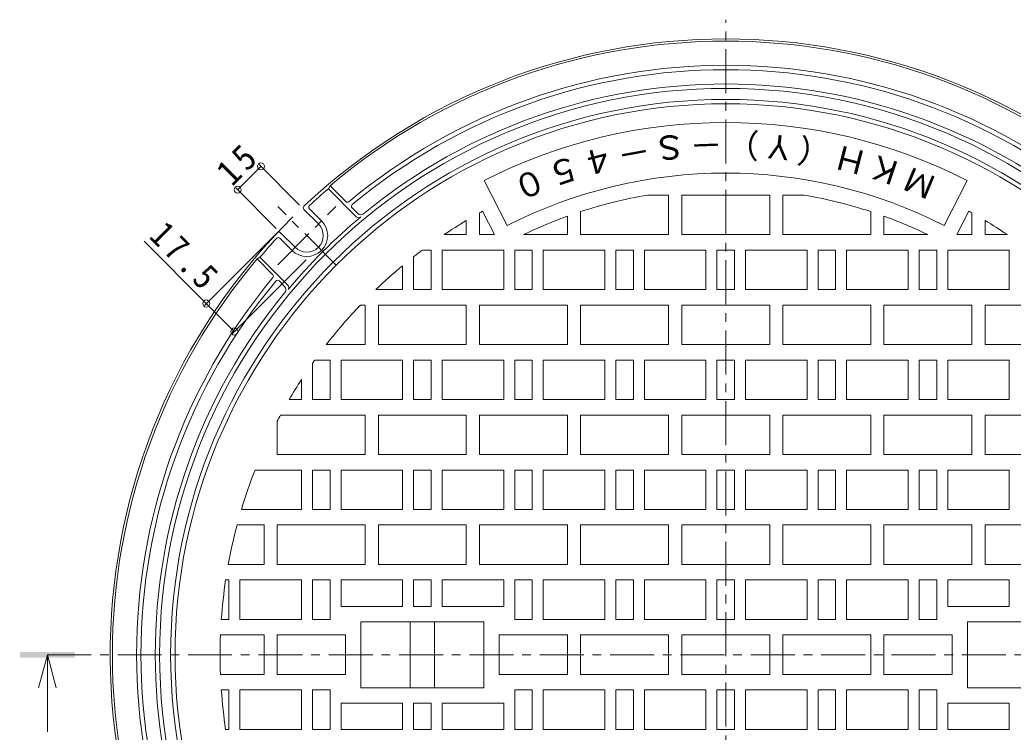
# Model space of a CAD drawing. Units: millimetres, scale not verified. Extents: x -623 to 760, y -541 to 560.
# Drawn here: x -622.6 to -170.8, y 235.8 to 559.6 of the extents above; entities that cross this region are included whole.
import ezdxf
from ezdxf.enums import TextEntityAlignment as Align

# ---------------------------------------------------------------- set-up
doc = ezdxf.new("R2010")
doc.units = ezdxf.units.MM
doc.header["$LTSCALE"] = 4
doc.header["$PDMODE"] = 32
doc.header["$PDSIZE"] = 3.2
doc.linetypes.add('CHAIN1', pattern=[8, 5, -1, 1, -1])
for name, color, linetype, lineweight in [('0-1_躯体', 2, 'Continuous', 9), ('0-2_仕上', 3, 'Continuous', 9), ('0-4_その他', 7, 'Continuous', 9), ('0-5_寸法', 7, 'Continuous', 9)]:
    doc.layers.add(name, color=color, linetype=linetype, lineweight=lineweight)
doc.styles.add('ＭＳ ゴシック', font='')
doc.styles.get('ＭＳ ゴシック').set_extended_font_data('MS Gothic')

msp = doc.modelspace()

# ---------------------------------------------------------------- linework, layer by layer
at = {"layer": '0-1_躯体'}
for p, q in [((-482.306, 482.821), (-481.513, 484.15)), ((-481.513, 484.15), (-474.353, 476.989)), ((-482.306, 482.821), (-469.585, 470.1)), ((-493.437, 473.445), (-486.811, 466.819)), ((-490.913, 473.75), (-485.396, 468.234)), ((-471.512, 474.148), (-468.958, 471.595)), ((-504.043, 462.839), (-497.417, 456.213)), ((-504.348, 460.315), (-498.831, 454.799)), ((-513.419, 451.708), (-514.747, 450.916)), ((-514.747, 450.916), (-507.587, 443.755)), ((-513.419, 451.708), (-500.697, 438.987)), ((-504.747, 440.915), (-502.193, 438.362))]:
    msp.add_line(p, q, dxfattribs=at)
at = {"layer": '0-1_躯体', "linetype": 'CHAIN1'}
for p, q in [((-505.328, 448.302), (-478.9, 474.73)), ((-478.9, 448.302), (-505.328, 474.73))]:
    msp.add_line(p, q, dxfattribs=at)
at = {"layer": '0-1_躯体'}
for radius in [257.5, 252.5]:
    msp.add_circle((-301.549, 270.951), radius, dxfattribs=at)
for centre, radius, start, end in [((-301.549, 270.951), 280, 46.74583, 133.25417), ((-301.549, 270.951), 279, 49.83173, 130.16829), ((-301.549, 270.951), 268, 50.22565, 129.77437), ((-301.549, 270.951), 266, 50.30476, 129.69527), ((-301.549, 270.951), 259.5, 50.59604, 129.40399), ((-301.549, 270.951), 278.5, 130.46924, 132.83156), ((-492.73, 474.153), 1, 133.25336, 224.99599), ((-490.206, 474.457), 1, 132.83165, 224.99599), ((-473.646, 477.696), 1, 225, 309.77359), ((-470.805, 474.856), 1, 129.69727, 225), ((-301.549, 270.951), 280, 134.68723, 223.25417), ((-301.549, 270.951), 259.2, 129.82823, 140.17175), ((-468.524, 471.16), 1.5, 225, 309.83029), ((-467.545, 473.009), 2, 225.00803, 309.40466), ((-492.114, 461.516), 9.5, 225, 45), ((-492.114, 461.516), 7.5, 225, 45), ((-504.75, 462.132), 1, 45.00401, 136.74275), ((-301.549, 270.951), 278.5, 137.16844, 139.53076), ((-505.055, 459.608), 1, 45.00401, 137.16835), ((-301.549, 270.951), 279, 139.83173, 180), ((-508.294, 443.048), 1, 320.22641, 45), ((-301.549, 270.951), 268, 140.22565, 219.77435), ((-301.549, 270.951), 266, 140.30476, 180), ((-505.454, 440.208), 1, 45, 140.30711), ((-503.607, 436.947), 2, 320.59534, 45.00803), ((-501.758, 437.926), 1.5, 320.16971, 45), ((-301.549, 270.951), 259.5, 140.59604, 219.40395), ((-301.549, 270.951), 279, 180, 220.16829), ((-301.549, 270.951), 266, 180, 219.69523)]:
    msp.add_arc(centre, radius, start, end, dxfattribs=at)
at = {"layer": '0-2_仕上', "linetype": 'CHAIN1'}
for p, q in [((-301.549, -17.698), (-301.549, 559.6)), ((-610.14, 270.951), (7.043, 270.951))]:
    msp.add_line(p, q, dxfattribs=at)
at = {"layer": '0-2_仕上'}
for p, q in [((-400.972, 466.081), (-411.414, 486.574)), ((-202.125, 466.081), (-191.683, 486.574)), ((-337.087, 479.951), (-327.549, 479.951)), ((-327.549, 479.951), (-327.549, 461.951)), ((-321.548, 479.951), (-321.548, 461.951)), ((-321.548, 479.951), (-281.549, 479.951)), ((-281.549, 479.951), (-281.549, 461.951)), ((-275.549, 479.951), (-275.549, 461.951)), ((-266.01, 479.951), (-275.549, 479.951)), ((-413.549, 471.839), (-413.549, 461.951)), ((-406.724, 461.951), (-412.155, 472.609)), ((-373.549, 470.35), (-373.549, 461.951)), ((-367.549, 472.416), (-367.549, 461.951)), ((-235.549, 472.416), (-235.549, 461.951)), ((-229.549, 470.35), (-229.549, 461.951)), ((-196.373, 461.951), (-190.942, 472.609)), ((-189.549, 471.839), (-189.549, 461.951)), ((-419.549, 468.374), (-419.549, 461.951)), ((-183.549, 468.374), (-183.549, 461.951)), ((-429.685, 461.951), (-419.549, 461.951)), ((-413.549, 461.951), (-406.724, 461.951)), ((-393.543, 461.951), (-373.549, 461.951)), ((-367.549, 461.951), (-327.549, 461.951)), ((-321.548, 461.951), (-281.549, 461.951)), ((-235.549, 461.951), (-275.549, 461.951)), ((-209.554, 461.951), (-229.549, 461.951)), ((-189.549, 461.951), (-196.373, 461.951)), ((-173.412, 461.951), (-183.549, 461.951)), ((-443.549, 451.882), (-443.549, 436.951)), ((-439.549, 454.951), (-435.549, 454.951)), ((-435.549, 454.951), (-435.549, 436.951)), ((-430.549, 454.951), (-402.549, 454.951)), ((-430.549, 454.951), (-430.549, 436.951)), ((-402.549, 454.951), (-402.549, 436.951)), ((-397.549, 454.951), (-397.549, 436.951)), ((-384.549, 454.951), (-356.549, 454.951)), ((-384.549, 454.951), (-384.549, 436.951)), ((-356.549, 454.951), (-356.549, 436.951)), ((-351.549, 454.951), (-351.549, 436.951)), ((-338.549, 454.951), (-310.548, 454.951)), ((-338.549, 454.951), (-338.549, 436.951)), ((-310.548, 454.951), (-310.548, 436.951)), ((-305.548, 454.951), (-305.548, 436.951)), ((-305.548, 454.951), (-297.549, 454.951)), ((-297.549, 454.951), (-297.549, 436.951)), ((-264.549, 454.951), (-292.549, 454.951)), ((-292.549, 454.951), (-292.549, 436.951)), ((-264.549, 454.951), (-264.549, 436.951)), ((-251.549, 454.951), (-251.549, 436.951)), ((-218.549, 454.951), (-246.549, 454.951)), ((-246.549, 454.951), (-246.549, 436.951)), ((-218.549, 454.951), (-218.549, 436.951)), ((-205.548, 454.951), (-205.548, 436.951)), ((-172.549, 454.951), (-200.549, 454.951)), ((-200.549, 454.951), (-200.549, 436.951)), ((-172.549, 454.951), (-172.549, 436.951)), ((-448.549, 447.843), (-448.549, 436.951)), ((-460.747, 436.951), (-448.549, 436.951)), ((-443.549, 436.951), (-435.549, 436.951)), ((-430.549, 436.951), (-402.549, 436.951)), ((-397.549, 436.951), (-389.549, 436.951)), ((-384.549, 436.951), (-356.549, 436.951)), ((-351.549, 436.951), (-343.549, 436.951)), ((-338.549, 436.951), (-310.548, 436.951)), ((-305.548, 436.951), (-297.549, 436.951)), ((-264.549, 436.951), (-292.549, 436.951)), ((-251.549, 436.951), (-259.549, 436.951)), ((-218.549, 436.951), (-246.549, 436.951)), ((-205.548, 436.951), (-213.549, 436.951)), ((-172.549, 436.951), (-200.549, 436.951)), ((-467.738, 429.951), (-465.549, 429.951)), ((-465.549, 429.951), (-465.549, 411.951)), ((-459.549, 429.951), (-459.549, 411.951)), ((-413.549, 429.951), (-413.549, 411.951)), ((-367.549, 429.951), (-367.549, 411.951)), ((-321.548, 429.951), (-321.548, 411.951)), ((-321.548, 429.951), (-281.549, 429.951)), ((-281.549, 429.951), (-281.549, 411.951)), ((-235.549, 429.951), (-235.549, 411.951)), ((-189.549, 429.951), (-189.549, 411.951)), ((-483.26, 411.951), (-465.549, 411.951)), ((-459.549, 411.951), (-419.549, 411.951)), ((-413.549, 411.951), (-373.549, 411.951)), ((-367.549, 411.951), (-327.549, 411.951)), ((-321.548, 411.951), (-281.549, 411.951)), ((-235.549, 411.951), (-275.549, 411.951)), ((-189.549, 411.951), (-229.549, 411.951)), ((-143.549, 411.951), (-183.549, 411.951)), ((-489.549, 403.45), (-489.549, 386.951)), ((-488.482, 404.951), (-481.549, 404.951)), ((-481.549, 404.951), (-481.549, 386.951)), ((-476.549, 404.951), (-448.549, 404.951)), ((-476.549, 404.951), (-476.549, 386.951)), ((-448.549, 404.951), (-448.549, 386.951)), ((-443.549, 404.951), (-443.549, 386.951)), ((-430.549, 404.951), (-402.549, 404.951)), ((-430.549, 404.951), (-430.549, 386.951)), ((-402.549, 404.951), (-402.549, 386.951)), ((-397.549, 404.951), (-397.549, 386.951)), ((-384.549, 404.951), (-356.549, 404.951)), ((-384.549, 404.951), (-384.549, 386.951)), ((-356.549, 404.951), (-356.549, 386.951)), ((-351.549, 404.951), (-351.549, 386.951)), ((-338.549, 404.951), (-310.548, 404.951)), ((-338.549, 404.951), (-338.549, 386.951)), ((-310.548, 404.951), (-310.548, 386.951)), ((-305.548, 404.951), (-305.548, 386.951)), ((-305.548, 404.951), (-297.549, 404.951)), ((-297.549, 404.951), (-297.549, 386.951)), ((-264.549, 404.951), (-292.549, 404.951)), ((-292.549, 404.951), (-292.549, 386.951)), ((-264.549, 404.951), (-264.549, 386.951)), ((-251.549, 404.951), (-251.549, 386.951)), ((-218.549, 404.951), (-246.549, 404.951)), ((-246.549, 404.951), (-246.549, 386.951)), ((-218.549, 404.951), (-218.549, 386.951)), ((-205.548, 404.951), (-205.548, 386.951)), ((-172.549, 404.951), (-200.549, 404.951)), ((-200.549, 404.951), (-200.549, 386.951)), ((-172.549, 404.951), (-172.549, 386.951)), ((-494.549, 396.055), (-494.549, 386.951)), ((-500.154, 386.951), (-494.549, 386.951)), ((-489.549, 386.951), (-481.549, 386.951)), ((-476.549, 386.951), (-448.549, 386.951)), ((-443.549, 386.951), (-435.549, 386.951)), ((-430.549, 386.951), (-402.549, 386.951)), ((-397.549, 386.951), (-389.549, 386.951)), ((-384.549, 386.951), (-356.549, 386.951)), ((-351.549, 386.951), (-343.549, 386.951)), ((-338.549, 386.951), (-310.548, 386.951)), ((-305.548, 386.951), (-297.549, 386.951)), ((-264.549, 386.951), (-292.549, 386.951)), ((-251.549, 386.951), (-259.549, 386.951)), ((-218.549, 386.951), (-246.549, 386.951)), ((-205.548, 386.951), (-213.549, 386.951)), ((-172.549, 386.951), (-200.549, 386.951)), ((-504.08, 379.951), (-465.549, 379.951)), ((-465.549, 379.951), (-465.549, 361.951)), ((-459.549, 379.951), (-459.549, 361.951)), ((-413.549, 379.951), (-413.549, 361.951)), ((-367.549, 379.951), (-367.549, 361.951)), ((-321.548, 379.951), (-321.548, 361.951)), ((-321.548, 379.951), (-281.549, 379.951)), ((-281.549, 379.951), (-281.549, 361.951)), ((-235.549, 379.951), (-235.549, 361.951)), ((-189.549, 379.951), (-189.549, 361.951)), ((-505.549, 377.177), (-505.549, 361.951)), ((-505.549, 361.951), (-465.549, 361.951)), ((-459.549, 361.951), (-419.549, 361.951)), ((-413.549, 361.951), (-373.549, 361.951)), ((-367.549, 361.951), (-327.549, 361.951)), ((-321.548, 361.951), (-281.549, 361.951)), ((-235.549, 361.951), (-275.549, 361.951)), ((-189.549, 361.951), (-229.549, 361.951)), ((-143.549, 361.951), (-183.549, 361.951)), ((-515.661, 354.951), (-494.549, 354.951)), ((-494.549, 354.951), (-494.549, 336.951)), ((-489.549, 354.951), (-489.549, 336.951)), ((-476.549, 354.951), (-448.549, 354.951)), ((-476.549, 354.951), (-476.549, 336.951)), ((-448.549, 354.951), (-448.549, 336.951)), ((-443.549, 354.951), (-443.549, 336.951)), ((-430.549, 354.951), (-402.549, 354.951)), ((-430.549, 354.951), (-430.549, 336.951)), ((-402.549, 354.951), (-402.549, 336.951)), ((-397.549, 354.951), (-397.549, 336.951)), ((-384.549, 354.951), (-356.549, 354.951)), ((-384.549, 354.951), (-384.549, 336.951)), ((-356.549, 354.951), (-356.549, 336.951)), ((-351.549, 354.951), (-351.549, 336.951)), ((-338.549, 354.951), (-310.548, 354.951)), ((-338.549, 354.951), (-338.549, 336.951)), ((-310.548, 354.951), (-310.548, 336.951)), ((-305.548, 354.951), (-305.548, 336.951)), ((-305.548, 354.951), (-297.549, 354.951)), ((-297.549, 354.951), (-297.549, 336.951)), ((-264.549, 354.951), (-292.549, 354.951)), ((-292.549, 354.951), (-292.549, 336.951)), ((-264.549, 354.951), (-264.549, 336.951)), ((-251.549, 354.951), (-251.549, 336.951)), ((-218.549, 354.951), (-246.549, 354.951)), ((-246.549, 354.951), (-246.549, 336.951)), ((-218.549, 354.951), (-218.549, 336.951)), ((-205.548, 354.951), (-205.548, 336.951)), ((-172.549, 354.951), (-200.549, 354.951)), ((-200.549, 354.951), (-200.549, 336.951)), ((-172.549, 354.951), (-172.549, 336.951)), ((-521.876, 336.951), (-494.549, 336.951)), ((-489.549, 336.951), (-481.549, 336.951)), ((-476.549, 336.951), (-448.549, 336.951)), ((-443.549, 336.951), (-435.549, 336.951)), ((-430.549, 336.951), (-402.549, 336.951)), ((-397.549, 336.951), (-389.549, 336.951)), ((-384.549, 336.951), (-356.549, 336.951)), ((-351.549, 336.951), (-343.549, 336.951)), ((-338.549, 336.951), (-310.548, 336.951)), ((-305.548, 336.951), (-297.549, 336.951)), ((-264.549, 336.951), (-292.549, 336.951)), ((-251.549, 336.951), (-259.549, 336.951)), ((-218.549, 336.951), (-246.549, 336.951)), ((-205.548, 336.951), (-213.549, 336.951)), ((-172.549, 336.951), (-200.549, 336.951)), ((-523.853, 329.951), (-511.549, 329.951)), ((-511.549, 329.951), (-511.549, 311.951)), ((-505.549, 329.951), (-505.549, 311.951)), ((-459.549, 329.951), (-459.549, 311.951)), ((-413.549, 329.951), (-413.549, 311.951)), ((-367.549, 329.951), (-367.549, 311.951)), ((-321.548, 329.951), (-321.548, 311.951)), ((-321.548, 329.951), (-281.549, 329.951)), ((-281.549, 329.951), (-281.549, 311.951)), ((-235.549, 329.951), (-235.549, 311.951)), ((-189.549, 329.951), (-189.549, 311.951)), ((-527.865, 311.951), (-511.549, 311.951)), ((-505.549, 311.951), (-465.549, 311.951)), ((-459.549, 311.951), (-419.549, 311.951)), ((-413.549, 311.951), (-373.549, 311.951)), ((-367.549, 311.951), (-327.549, 311.951)), ((-321.548, 311.951), (-281.549, 311.951)), ((-235.549, 311.951), (-275.549, 311.951)), ((-189.549, 311.951), (-229.549, 311.951)), ((-143.549, 311.951), (-183.549, 311.951)), ((-529.022, 304.951), (-527.549, 304.951)), ((-527.549, 304.951), (-527.549, 286.951)), ((-522.549, 304.951), (-494.549, 304.951)), ((-522.549, 304.951), (-522.549, 286.951)), ((-494.549, 304.951), (-494.549, 286.951)), ((-489.549, 304.951), (-489.549, 286.951)), ((-476.549, 304.951), (-448.549, 304.951)), ((-476.549, 304.951), (-476.549, 292.951)), ((-448.549, 304.951), (-448.549, 292.951)), ((-443.549, 304.951), (-435.549, 304.951)), ((-443.549, 304.951), (-443.549, 292.951)), ((-435.549, 304.951), (-435.549, 292.951)), ((-430.549, 304.951), (-402.549, 304.951)), ((-430.549, 304.951), (-430.549, 292.951)), ((-402.549, 304.951), (-402.549, 292.951)), ((-397.549, 304.951), (-397.549, 286.951)), ((-384.549, 304.951), (-384.549, 286.951)), ((-384.549, 304.951), (-356.549, 304.951)), ((-356.549, 304.951), (-356.549, 286.951)), ((-351.549, 304.951), (-351.549, 286.951)), ((-338.549, 304.951), (-310.548, 304.951)), ((-338.549, 304.951), (-338.549, 286.951)), ((-310.548, 304.951), (-310.548, 286.951)), ((-305.548, 304.951), (-305.548, 286.951)), ((-305.548, 304.951), (-297.549, 304.951)), ((-297.549, 304.951), (-297.549, 286.951)), ((-264.549, 304.951), (-292.549, 304.951)), ((-292.549, 304.951), (-292.549, 286.951)), ((-264.549, 304.951), (-264.549, 286.951)), ((-251.549, 304.951), (-251.549, 286.951)), ((-218.549, 304.951), (-246.549, 304.951)), ((-246.549, 304.951), (-246.549, 286.951)), ((-218.549, 304.951), (-218.549, 286.951)), ((-205.548, 304.951), (-205.548, 286.951)), ((-172.549, 304.951), (-200.549, 304.951)), ((-200.549, 304.951), (-200.549, 292.951)), ((-172.549, 304.951), (-172.549, 292.951)), ((-448.549, 292.951), (-476.549, 292.951)), ((-435.549, 292.951), (-443.549, 292.951)), ((-402.549, 292.951), (-430.549, 292.951)), ((-200.549, 292.951), (-172.549, 292.951)), ((-530.992, 286.951), (-527.549, 286.951)), ((-522.549, 286.951), (-494.549, 286.951)), ((-489.549, 286.951), (-481.549, 286.951)), ((-411.549, 285.951), (-467.549, 285.951)), ((-467.549, 285.951), (-467.549, 255.951)), ((-445.049, 255.951), (-445.049, 285.951)), ((-434.049, 285.951), (-434.049, 255.951)), ((-411.549, 285.951), (-411.549, 255.951)), ((-397.549, 286.951), (-389.549, 286.951)), ((-384.549, 286.951), (-356.549, 286.951)), ((-351.549, 286.951), (-343.549, 286.951)), ((-338.549, 286.951), (-310.548, 286.951)), ((-305.548, 286.951), (-297.549, 286.951)), ((-264.549, 286.951), (-292.549, 286.951)), ((-251.549, 286.951), (-259.549, 286.951)), ((-218.549, 286.951), (-246.549, 286.951)), ((-205.548, 286.951), (-213.549, 286.951)), ((-191.549, 285.951), (-135.549, 285.951)), ((-191.549, 255.951), (-191.549, 285.951)), ((-531.372, 279.951), (-511.549, 279.951)), ((-511.549, 261.951), (-511.549, 279.951)), ((-505.549, 279.951), (-474.549, 279.951)), ((-505.549, 279.951), (-505.549, 261.951)), ((-474.549, 279.951), (-474.549, 261.951)), ((-404.549, 279.951), (-373.549, 279.951)), ((-404.549, 279.951), (-404.549, 261.951)), ((-373.549, 261.951), (-373.549, 279.951)), ((-367.549, 279.951), (-367.549, 261.951)), ((-321.548, 279.951), (-321.548, 261.951)), ((-321.548, 279.951), (-281.549, 279.951)), ((-281.549, 279.951), (-281.549, 261.951)), ((-275.549, 279.951), (-275.549, 261.951)), ((-235.549, 279.951), (-275.549, 279.951)), ((-235.549, 279.951), (-235.549, 261.951)), ((-198.549, 279.951), (-229.549, 279.951)), ((-229.549, 261.951), (-229.549, 279.951)), ((-198.549, 279.951), (-198.549, 261.951)), ((-531.372, 261.951), (-511.549, 261.951)), ((-505.549, 261.951), (-474.549, 261.951)), ((-404.549, 261.951), (-373.549, 261.951)), ((-367.549, 261.951), (-327.549, 261.951)), ((-321.548, 261.951), (-281.549, 261.951)), ((-235.549, 261.951), (-275.549, 261.951)), ((-198.549, 261.951), (-229.549, 261.951)), ((-530.992, 254.951), (-527.549, 254.951)), ((-527.549, 236.951), (-527.549, 254.951)), ((-522.549, 254.951), (-494.549, 254.951)), ((-522.549, 236.951), (-522.549, 254.951)), ((-494.549, 236.951), (-494.549, 254.951)), ((-489.549, 254.951), (-481.549, 254.951)), ((-489.549, 236.951), (-489.549, 254.951)), ((-411.549, 255.951), (-467.549, 255.951)), ((-397.549, 254.951), (-389.549, 254.951)), ((-397.549, 236.951), (-397.549, 254.951)), ((-384.549, 236.951), (-384.549, 254.951)), ((-351.549, 254.951), (-351.549, 236.951)), ((-338.549, 254.951), (-310.548, 254.951)), ((-338.549, 254.951), (-338.549, 236.951)), ((-310.548, 254.951), (-310.548, 236.951)), ((-305.548, 254.951), (-305.548, 236.951)), ((-305.548, 254.951), (-297.549, 254.951)), ((-297.549, 254.951), (-297.549, 236.951)), ((-264.549, 254.951), (-292.549, 254.951)), ((-292.549, 254.951), (-292.549, 236.951)), ((-264.549, 254.951), (-264.549, 236.951)), ((-251.549, 254.951), (-251.549, 236.951)), ((-218.549, 254.951), (-246.549, 254.951)), ((-246.549, 254.951), (-246.549, 236.951)), ((-218.549, 236.951), (-218.549, 254.951)), ((-205.548, 254.951), (-213.549, 254.951)), ((-205.548, 236.951), (-205.548, 254.951)), ((-191.549, 255.951), (-135.549, 255.951)), ((-448.549, 248.951), (-476.549, 248.951)), ((-476.549, 236.951), (-476.549, 248.951)), ((-448.549, 236.951), (-448.549, 248.951)), ((-435.549, 248.951), (-443.549, 248.951)), ((-443.549, 236.951), (-443.549, 248.951)), ((-435.549, 236.951), (-435.549, 248.951)), ((-402.549, 248.951), (-430.549, 248.951)), ((-430.549, 236.951), (-430.549, 248.951)), ((-402.549, 236.951), (-402.549, 248.951)), ((-200.549, 248.951), (-172.549, 248.951)), ((-200.549, 236.951), (-200.549, 248.951)), ((-172.549, 236.951), (-172.549, 248.951)), ((-529.022, 236.951), (-527.549, 236.951)), ((-522.549, 236.951), (-494.549, 236.951)), ((-476.549, 236.951), (-448.549, 236.951)), ((-443.549, 236.951), (-435.549, 236.951)), ((-430.549, 236.951), (-402.549, 236.951)), ((-384.549, 236.951), (-356.549, 236.951)), ((-351.549, 236.951), (-343.549, 236.951)), ((-338.549, 236.951), (-310.548, 236.951)), ((-305.548, 236.951), (-297.549, 236.951)), ((-264.549, 236.951), (-292.549, 236.951)), ((-251.549, 236.951), (-259.549, 236.951)), ((-218.549, 236.951), (-246.549, 236.951)), ((-172.549, 236.951), (-200.549, 236.951))]:
    msp.add_line(p, q, dxfattribs=at)
for points in [[(-397.549, 454.951), (-389.549, 454.951), (-389.549, 436.951)], [(-351.549, 454.951), (-343.549, 454.951), (-343.549, 436.951)], [(-251.549, 454.951), (-259.549, 454.951), (-259.549, 436.951)], [(-205.548, 454.951), (-213.549, 454.951), (-213.549, 436.951)], [(-459.549, 429.951), (-419.549, 429.951), (-419.549, 411.951)], [(-413.549, 429.951), (-373.549, 429.951), (-373.549, 411.951)], [(-367.549, 429.951), (-327.549, 429.951), (-327.549, 411.951)], [(-235.549, 429.951), (-275.549, 429.951), (-275.549, 411.951)], [(-189.549, 429.951), (-229.549, 429.951), (-229.549, 411.951)], [(-143.549, 429.951), (-183.549, 429.951), (-183.549, 411.951)], [(-443.549, 404.951), (-435.549, 404.951), (-435.549, 386.951)], [(-397.549, 404.951), (-389.549, 404.951), (-389.549, 386.951)], [(-351.549, 404.951), (-343.549, 404.951), (-343.549, 386.951)], [(-251.549, 404.951), (-259.549, 404.951), (-259.549, 386.951)], [(-205.548, 404.951), (-213.549, 404.951), (-213.549, 386.951)], [(-459.549, 379.951), (-419.549, 379.951), (-419.549, 361.951)], [(-413.549, 379.951), (-373.549, 379.951), (-373.549, 361.951)], [(-367.549, 379.951), (-327.549, 379.951), (-327.549, 361.951)], [(-235.549, 379.951), (-275.549, 379.951), (-275.549, 361.951)], [(-189.549, 379.951), (-229.549, 379.951), (-229.549, 361.951)], [(-143.549, 379.951), (-183.549, 379.951), (-183.549, 361.951)], [(-489.549, 354.951), (-481.549, 354.951), (-481.549, 336.951)], [(-443.549, 354.951), (-435.549, 354.951), (-435.549, 336.951)], [(-397.549, 354.951), (-389.549, 354.951), (-389.549, 336.951)], [(-351.549, 354.951), (-343.549, 354.951), (-343.549, 336.951)], [(-251.549, 354.951), (-259.549, 354.951), (-259.549, 336.951)], [(-205.548, 354.951), (-213.549, 354.951), (-213.549, 336.951)], [(-505.549, 329.951), (-465.549, 329.951), (-465.549, 311.951)], [(-459.549, 329.951), (-419.549, 329.951), (-419.549, 311.951)], [(-413.549, 329.951), (-373.549, 329.951), (-373.549, 311.951)], [(-367.549, 329.951), (-327.549, 329.951), (-327.549, 311.951)], [(-235.549, 329.951), (-275.549, 329.951), (-275.549, 311.951)], [(-189.549, 329.951), (-229.549, 329.951), (-229.549, 311.951)], [(-143.549, 329.951), (-183.549, 329.951), (-183.549, 311.951)], [(-489.549, 304.951), (-481.549, 304.951), (-481.549, 286.951)], [(-397.549, 304.951), (-389.549, 304.951), (-389.549, 286.951)], [(-351.549, 304.951), (-343.549, 304.951), (-343.549, 286.951)], [(-251.549, 304.951), (-259.549, 304.951), (-259.549, 286.951)], [(-205.548, 304.951), (-213.549, 304.951), (-213.549, 286.951)], [(-367.549, 279.951), (-327.549, 279.951), (-327.549, 261.951)], [(-489.549, 236.951), (-481.549, 236.951), (-481.549, 254.951)], [(-397.549, 236.951), (-389.549, 236.951), (-389.549, 254.951)], [(-384.549, 254.951), (-356.549, 254.951), (-356.549, 236.951)], [(-351.549, 254.951), (-343.549, 254.951), (-343.549, 236.951)], [(-251.549, 254.951), (-259.549, 254.951), (-259.549, 236.951)], [(-205.548, 236.951), (-213.549, 236.951), (-213.549, 254.951)]]:
    msp.add_lwpolyline(points, dxfattribs=at)
msp.add_circle((-301.549, 270.951), 250.5, dxfattribs=at)
for radius, start, end in [(242, 63, 117.00002), (219, 63, 117.00002), (212, 99.65041, 108.13882), (212, 71.86118, 80.34959), (230, 118.74406, 119.14073), (212, 109.85387, 115.71767), (212, 64.28233, 70.14613), (230, 60.85927, 61.25594), (230, 120.86674, 123.85658), (230, 56.14342, 59.13326), (230, 126.8699, 128.12589), (230, 129.72701, 133.80174), (230, 136.26656, 142.19009), (230, 144.36575, 144.82448), (230, 147.04839, 149.71191), (230, 151.71141, 152.49323), (230, 158.57904, 163.32417), (230, 165.13623, 169.73152), (230, 171.49904, 176.01097), (230, 177.75742, 182.24255), (230, 183.98903, 188.50096)]:
    msp.add_arc((-301.549, 270.951), radius, start, end, dxfattribs=at)
at = {"layer": '0-4_その他'}
for p, q in [((-512.966, 492.975), (-523.572, 482.368)), ((-513.815, 493.823), (-495.386, 475.395)), ((-524.421, 483.217), (-505.992, 464.788)), ((-538.683, 429.796), (-505.195, 463.284)), ((-525.956, 417.068), (-492.467, 450.556))]:
    msp.add_line(p, q, dxfattribs=at)
msp.add_lwpolyline([(-525.107, 417.917), (-537.835, 430.644), (-566.143, 458.953)], dxfattribs=at)
for p in [(-512.966, 492.975), (-523.572, 482.368), (-537.835, 430.644), (-525.107, 417.917)]:
    msp.add_point(p, dxfattribs=at)
at = {"layer": '0-5_寸法', "color": 4}
for q in [(-614.14, 255.951), (-606.14, 255.951), (-610.14, 235.951)]:
    msp.add_line((-610.14, 270.951), q, dxfattribs=at)
msp.add_solid([(-622.64, 269.701), (-597.64, 269.701), (-622.64, 272.201), (-597.64, 272.201)], dxfattribs=at)

# ---------------------------------------------------------------- texts
at = {"layer": '0-2_仕上', "color": 7, "style": 'ＭＳ ゴシック'}
for s, rotation, p in [('Ｓ', 186.225, (-320.454, 511.136)), ('）', 177.925, (-286.084, 511.386)), ('Ｙ', 173.775, (-268.975, 509.645)), ('（', 169.625, (-252.037, 506.671)), ('－', 182.075, (-303.273, 511.884)), ('Ｈ', 165.475, (-235.359, 502.479)), ('４', 194.525, (-354.428, 505.928)), ('－', 190.375, (-337.535, 509.147)), ('Ｋ', 161.325, (-219.028, 497.091)), ('５', 198.675, (-371.044, 501.494)), ('０', 202.826, (-387.295, 495.869)), ('Ｍ', 157.174, (-203.13, 490.536))]:
    msp.add_text(s, height=11, rotation=rotation, dxfattribs=at).set_placement(p, align=Align.BOTTOM_LEFT)
at = {"layer": '0-4_その他', "color": 2, "char_height": 11.73, "attachment_point": 7, "style": 'ＭＳ ゴシック'}
for s, insert, rotation in [('\\T1.27;\\W0.95;15', (-525.977, 483.358), 45), ('\\T1.28;\\W0.9;17.5', (-564.446, 460.65), 315)]:
    msp.add_mtext(s, dxfattribs=dict(at, insert=insert, rotation=rotation))

doc.saveas('drawing.dxf')
